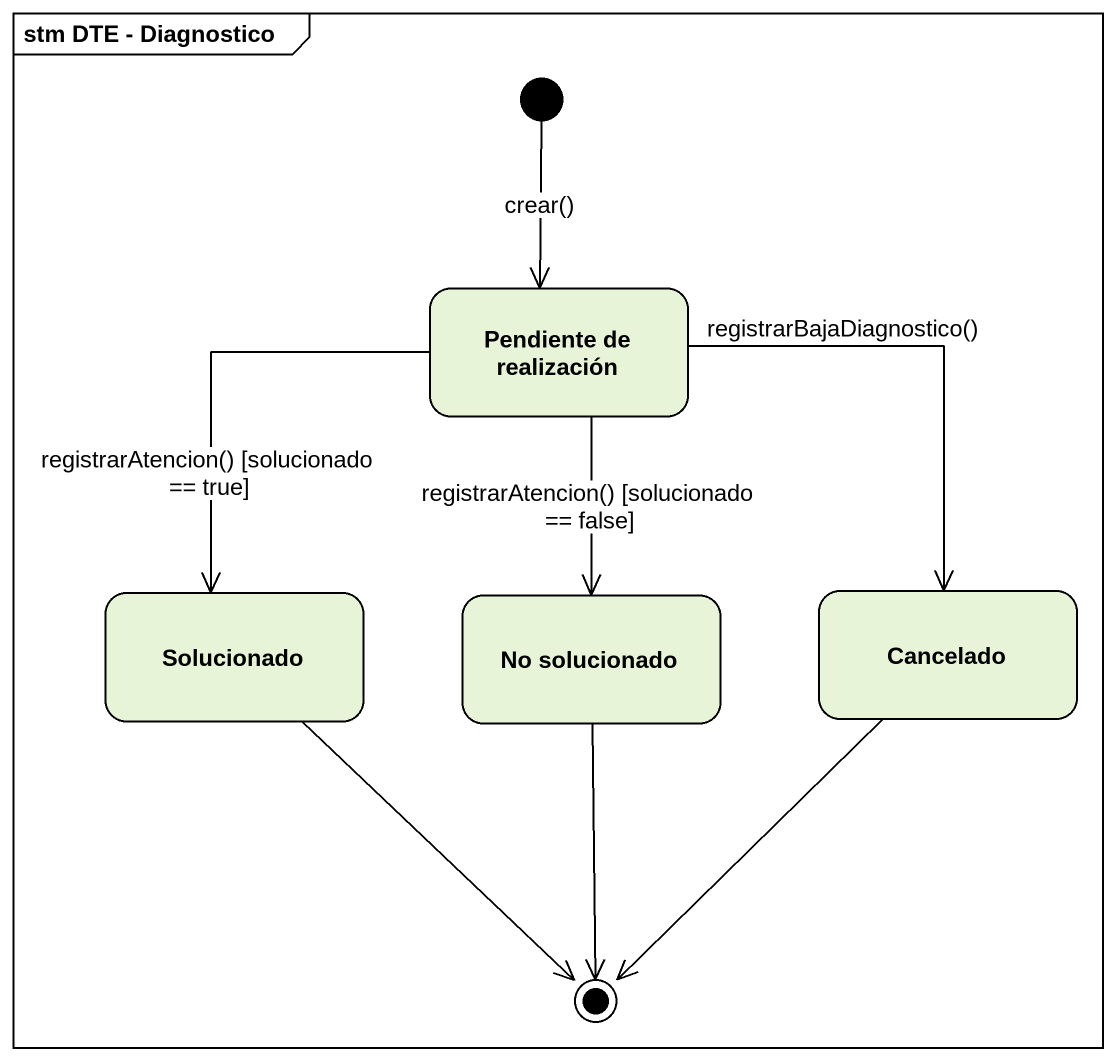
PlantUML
@startuml
mainframe stm DTE - Diagnostico
hide empty description
state "Pendiente de realización" as Pendiente_de_realización
state Solucionado
state "No solucionado" as No_solucionado
state Cancelado
[*] --> Pendiente_de_realización : crear()
Pendiente_de_realización --> Solucionado : registrarAtencion() [solucionado == true]
Pendiente_de_realización --> No_solucionado : registrarAtencion() [solucionado == false]
Pendiente_de_realización --> Cancelado : registrarBajaDiagnostico()
Solucionado --> [*]
No_solucionado --> [*]
Cancelado --> [*]
@enduml
